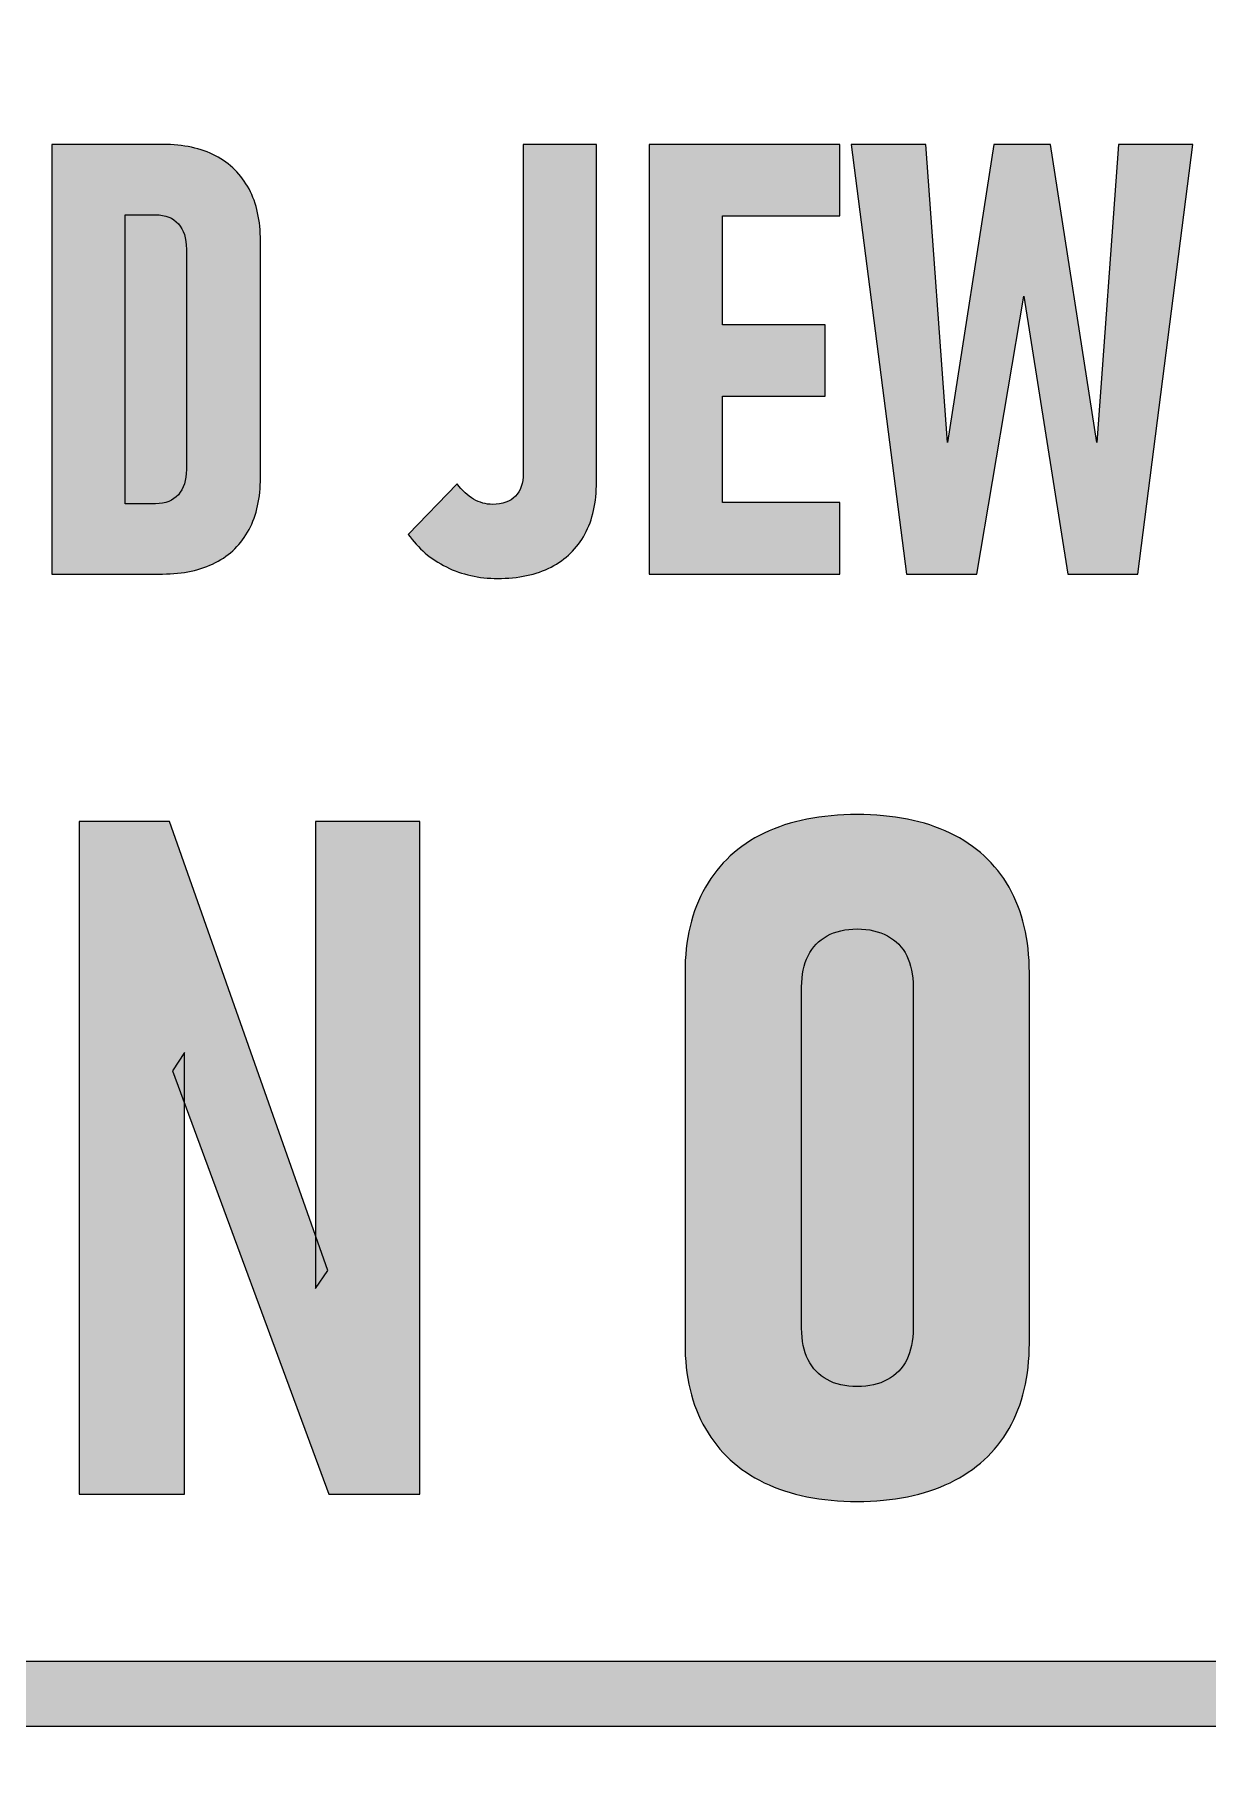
# Model space of a CAD drawing. Header units: millimetres. Extents: x -304.6 to -254.8, y -96.1 to -46.3.
# Drawn here: x -289.56 to -281.09, y -84.02 to -71.53 of the extents above; entities that cross this region are included whole.
import ezdxf

# ---------------------------------------------------------------- set-up
doc = ezdxf.new("R2010")
doc.units = ezdxf.units.MM
doc.header["$MEASUREMENT"] = 0
doc.layers.add('Layer 1', color=7, linetype='Continuous')

msp = doc.modelspace()

# ---------------------------------------------------------------- hatches: boundary and pattern name
at = {"layer": 'Layer 1', "true_color": 0x231f20}
h = msp.add_hatch(color=250, dxfattribs=at)
edge = h.paths.add_edge_path()
edge.add_spline(control_points=[(-289.0798, -72.3288), (-289.0798, -72.3288), (-288.9027, -72.3288), (-288.9027, -72.3288), (-288.9027, -72.3288), (-288.6295, -72.3288), (-288.6295, -72.3288), (-288.4816, -72.3288), (-288.3548, -72.3564), (-288.2493, -72.411), (-288.1443, -72.4657), (-288.0635, -72.5458), (-288.0081, -72.6501), (-287.9528, -72.7549), (-287.9251, -72.8796), (-287.9251, -73.0245), (-287.9251, -73.0245), (-287.9251, -74.7366), (-287.9251, -74.7366), (-287.9251, -74.8816), (-287.9528, -75.0069), (-288.0081, -75.1111), (-288.0635, -75.2161), (-288.1443, -75.2955), (-288.2507, -75.3501), (-288.3564, -75.4047), (-288.4839, -75.4324), (-288.6318, -75.4324), (-288.6318, -75.4324), (-288.9027, -75.4324), (-288.9027, -75.4324), (-288.9027, -75.4324), (-289.0798, -75.4324), (-289.0798, -75.4324), (-289.0798, -75.4324), (-289.4317, -75.4324), (-289.4317, -75.4324), (-289.4317, -75.4324), (-289.4317, -72.3288), (-289.4317, -72.3288), (-289.4317, -72.3288), (-289.0798, -72.3288), (-289.0798, -72.3288)], knot_values=[0, 0, 0, 0, 0.0714286, 0.0714286, 0.0714286, 0.1428571, 0.1428571, 0.1428571, 0.2142857, 0.2142857, 0.2142857, 0.2857143, 0.2857143, 0.2857143, 0.3571429, 0.3571429, 0.3571429, 0.4285714, 0.4285714, 0.4285714, 0.5, 0.5, 0.5, 0.5714286, 0.5714286, 0.5714286, 0.6428571, 0.6428571, 0.6428571, 0.7142857, 0.7142857, 0.7142857, 0.7857143, 0.7857143, 0.7857143, 0.8571429, 0.8571429, 0.8571429, 0.9285714, 0.9285714, 0.9285714, 1, 1, 1, 1], degree=3, periodic=1)
h = msp.add_hatch(color=250, dxfattribs=at)
edge = h.paths.add_edge_path()
edge.add_spline(control_points=[(-286.2129, -75.4644), (-286.3469, -75.4644), (-286.4701, -75.4368), (-286.5822, -75.3814), (-286.6945, -75.3261), (-286.7864, -75.2473), (-286.8576, -75.146), (-286.8576, -75.146), (-286.5057, -74.7795), (-286.5057, -74.7795), (-286.4686, -74.8291), (-286.4286, -74.8663), (-286.3856, -74.8911), (-286.3433, -74.9166), (-286.2973, -74.929), (-286.2492, -74.929), (-286.1764, -74.929), (-286.1218, -74.9093), (-286.084, -74.8706), (-286.046, -74.8328), (-286.027, -74.7774), (-286.027, -74.7046), (-286.027, -74.7046), (-286.027, -72.3288), (-286.027, -72.3288), (-286.027, -72.3288), (-285.4982, -72.3288), (-285.4982, -72.3288), (-285.4982, -72.3288), (-285.4982, -74.7686), (-285.4982, -74.7686), (-285.4982, -74.9151), (-285.5258, -75.0403), (-285.5819, -75.1439), (-285.6387, -75.2481), (-285.7196, -75.3274), (-285.8268, -75.3822), (-285.9331, -75.4368), (-286.0621, -75.4644), (-286.2129, -75.4644)], knot_values=[0, 0, 0, 0, 0.0769231, 0.0769231, 0.0769231, 0.1538462, 0.1538462, 0.1538462, 0.2307692, 0.2307692, 0.2307692, 0.3076923, 0.3076923, 0.3076923, 0.3846154, 0.3846154, 0.3846154, 0.4615385, 0.4615385, 0.4615385, 0.5384615, 0.5384615, 0.5384615, 0.6153846, 0.6153846, 0.6153846, 0.6923077, 0.6923077, 0.6923077, 0.7692308, 0.7692308, 0.7692308, 0.8461538, 0.8461538, 0.8461538, 0.9230769, 0.9230769, 0.9230769, 1, 1, 1, 1], degree=3, periodic=1)
h = msp.add_hatch(color=250, dxfattribs=at)
edge = h.paths.add_edge_path()
edge.add_spline(control_points=[(-285.1178, -72.3288), (-285.1178, -72.3288), (-284.8832, -72.3288), (-284.8832, -72.3288), (-284.8832, -72.3288), (-284.5888, -72.3288), (-284.5888, -72.3288), (-284.5888, -72.3288), (-283.7395, -72.3288), (-283.7395, -72.3288), (-283.7395, -72.3288), (-283.7395, -72.8452), (-283.7395, -72.8452), (-283.7395, -72.8452), (-284.5888, -72.8452), (-284.5888, -72.8452), (-284.5888, -72.8452), (-284.5888, -73.6328), (-284.5888, -73.6328), (-284.5888, -73.6328), (-283.8458, -73.6328), (-283.8458, -73.6328), (-283.8458, -73.6328), (-283.8458, -74.1471), (-283.8458, -74.1471), (-283.8458, -74.1471), (-284.5888, -74.1471), (-284.5888, -74.1471), (-284.5888, -74.1471), (-284.5888, -74.9159), (-284.5888, -74.9159), (-284.5888, -74.9159), (-283.7395, -74.9159), (-283.7395, -74.9159), (-283.7395, -74.9159), (-283.7395, -75.4324), (-283.7395, -75.4324), (-283.7395, -75.4324), (-284.5888, -75.4324), (-284.5888, -75.4324), (-284.5888, -75.4324), (-284.8832, -75.4324), (-284.8832, -75.4324), (-284.8832, -75.4324), (-285.1178, -75.4324), (-285.1178, -75.4324), (-285.1178, -75.4324), (-285.1178, -72.3288), (-285.1178, -72.3288)], knot_values=[0, 0, 0, 0, 0.0625, 0.0625, 0.0625, 0.125, 0.125, 0.125, 0.1875, 0.1875, 0.1875, 0.25, 0.25, 0.25, 0.3125, 0.3125, 0.3125, 0.375, 0.375, 0.375, 0.4375, 0.4375, 0.4375, 0.5, 0.5, 0.5, 0.5625, 0.5625, 0.5625, 0.625, 0.625, 0.625, 0.6875, 0.6875, 0.6875, 0.75, 0.75, 0.75, 0.8125, 0.8125, 0.8125, 0.875, 0.875, 0.875, 0.9375, 0.9375, 0.9375, 1, 1, 1, 1], degree=3, periodic=1)
h = msp.add_hatch(color=250, dxfattribs=at)
edge = h.paths.add_edge_path()
edge.add_spline(control_points=[(-282.6291, -72.3288), (-282.6291, -72.3288), (-282.2189, -72.3288), (-282.2189, -72.3288), (-282.2189, -72.3288), (-281.8838, -74.4824), (-281.8838, -74.4824), (-281.8838, -74.4824), (-281.7277, -72.3288), (-281.7277, -72.3288), (-281.7277, -72.3288), (-281.1901, -72.3288), (-281.1901, -72.3288), (-281.1901, -72.3288), (-281.5872, -75.4324), (-281.5872, -75.4324), (-281.5872, -75.4324), (-282.095, -75.4324), (-282.095, -75.4324), (-282.095, -75.4324), (-282.4111, -73.4258), (-282.4111, -73.4258), (-282.4111, -73.4258), (-282.7506, -75.4324), (-282.7506, -75.4324), (-282.7506, -75.4324), (-283.2586, -75.4324), (-283.2586, -75.4324), (-283.2586, -75.4324), (-283.6577, -72.3288), (-283.6577, -72.3288), (-283.6577, -72.3288), (-283.12, -72.3288), (-283.12, -72.3288), (-283.12, -72.3288), (-282.9642, -74.4824), (-282.9642, -74.4824), (-282.9642, -74.4824), (-282.6291, -72.3288), (-282.6291, -72.3288)], knot_values=[0, 0, 0, 0, 0.0769231, 0.0769231, 0.0769231, 0.1538462, 0.1538462, 0.1538462, 0.2307692, 0.2307692, 0.2307692, 0.3076923, 0.3076923, 0.3076923, 0.3846154, 0.3846154, 0.3846154, 0.4615385, 0.4615385, 0.4615385, 0.5384615, 0.5384615, 0.5384615, 0.6153846, 0.6153846, 0.6153846, 0.6923077, 0.6923077, 0.6923077, 0.7692308, 0.7692308, 0.7692308, 0.8461538, 0.8461538, 0.8461538, 0.9230769, 0.9230769, 0.9230769, 1, 1, 1, 1], degree=3, periodic=1)
h = msp.add_hatch(color=250, dxfattribs=at)
edge = h.paths.add_edge_path()
edge.add_spline(control_points=[(-288.9027, -74.9245), (-288.9027, -74.9245), (-288.6827, -74.9245), (-288.6827, -74.9245), (-288.6113, -74.9245), (-288.5568, -74.9027), (-288.5181, -74.859), (-288.4802, -74.816), (-288.4606, -74.7548), (-288.4606, -74.6767), (-288.4606, -74.6767), (-288.4606, -73.0842), (-288.4606, -73.0842), (-288.4606, -73.0062), (-288.4802, -72.9452), (-288.5181, -72.9021), (-288.5568, -72.8583), (-288.6113, -72.8372), (-288.6827, -72.8365), (-288.6827, -72.8365), (-288.9027, -72.8365), (-288.9027, -72.8365), (-288.9027, -72.8365), (-288.9027, -74.9245), (-288.9027, -74.9245)], knot_values=[0, 0, 0, 0, 0.125, 0.125, 0.125, 0.25, 0.25, 0.25, 0.375, 0.375, 0.375, 0.5, 0.5, 0.5, 0.625, 0.625, 0.625, 0.75, 0.75, 0.75, 0.875, 0.875, 0.875, 1, 1, 1, 1], degree=3, periodic=1)
h = msp.add_hatch(color=250, dxfattribs=at)
edge = h.paths.add_edge_path()
edge.add_spline(control_points=[(-289.2341, -77.2203), (-289.2341, -77.2203), (-288.5823, -77.2203), (-288.5823, -77.2203), (-288.5823, -77.2203), (-287.4386, -80.464), (-287.4386, -80.464), (-287.4386, -80.464), (-287.5289, -80.5941), (-287.5289, -80.5941), (-287.5289, -80.5941), (-287.5289, -77.2203), (-287.5289, -77.2203), (-287.5289, -77.2203), (-286.7734, -77.2203), (-286.7734, -77.2203), (-286.7734, -77.2203), (-286.7734, -82.0792), (-286.7734, -82.0792), (-286.7734, -82.0792), (-287.4319, -82.0792), (-287.4319, -82.0792), (-287.4319, -82.0792), (-288.5618, -79.0224), (-288.5618, -79.0224), (-288.5618, -79.0224), (-288.4751, -78.889), (-288.4751, -78.889), (-288.4751, -78.889), (-288.4751, -82.0792), (-288.4751, -82.0792), (-288.4751, -82.0792), (-289.2341, -82.0792), (-289.2341, -82.0792), (-289.2341, -82.0792), (-289.2341, -77.2203), (-289.2341, -77.2203)], knot_values=[0, 0, 0, 0, 0.0833333, 0.0833333, 0.0833333, 0.1666667, 0.1666667, 0.1666667, 0.25, 0.25, 0.25, 0.3333333, 0.3333333, 0.3333333, 0.4166667, 0.4166667, 0.4166667, 0.5, 0.5, 0.5, 0.5833333, 0.5833333, 0.5833333, 0.6666667, 0.6666667, 0.6666667, 0.75, 0.75, 0.75, 0.8333333, 0.8333333, 0.8333333, 0.9166667, 0.9166667, 0.9166667, 1, 1, 1, 1], degree=3, periodic=1)
h = msp.add_hatch(color=250, dxfattribs=at)
edge = h.paths.add_edge_path()
edge.add_spline(control_points=[(-283.6148, -82.1327), (-283.8763, -82.1327), (-284.1, -82.0871), (-284.286, -81.9971), (-284.472, -81.9067), (-284.6136, -81.7766), (-284.7116, -81.6066), (-284.8099, -81.4354), (-284.859, -81.23), (-284.859, -80.9891), (-284.859, -80.9891), (-284.859, -78.3138), (-284.859, -78.3138), (-284.859, -78.0729), (-284.8099, -77.8674), (-284.7116, -77.6952), (-284.6136, -77.5238), (-284.472, -77.3938), (-284.286, -77.3036), (-284.1, -77.2145), (-283.8763, -77.17), (-283.6148, -77.17), (-283.3545, -77.17), (-283.1309, -77.2145), (-282.9448, -77.3036), (-282.7589, -77.3938), (-282.616, -77.5238), (-282.518, -77.6952), (-282.421, -77.8674), (-282.3719, -78.0729), (-282.3719, -78.3138), (-282.3719, -78.3138), (-282.3719, -80.9891), (-282.3719, -80.9891), (-282.3719, -81.23), (-282.421, -81.4354), (-282.518, -81.6066), (-282.616, -81.7766), (-282.7589, -81.9067), (-282.9448, -81.9971), (-283.1309, -82.0871), (-283.3545, -82.1327), (-283.6148, -82.1327)], knot_values=[0, 0, 0, 0, 0.0714286, 0.0714286, 0.0714286, 0.1428571, 0.1428571, 0.1428571, 0.2142857, 0.2142857, 0.2142857, 0.2857143, 0.2857143, 0.2857143, 0.3571429, 0.3571429, 0.3571429, 0.4285714, 0.4285714, 0.4285714, 0.5, 0.5, 0.5, 0.5714286, 0.5714286, 0.5714286, 0.6428571, 0.6428571, 0.6428571, 0.7142857, 0.7142857, 0.7142857, 0.7857143, 0.7857143, 0.7857143, 0.8571429, 0.8571429, 0.8571429, 0.9285714, 0.9285714, 0.9285714, 1, 1, 1, 1], degree=3, periodic=1)
h = msp.add_hatch(color=250, dxfattribs=at)
edge = h.paths.add_edge_path()
edge.add_spline(control_points=[(-283.6148, -81.303), (-283.5303, -81.303), (-283.4573, -81.2871), (-283.3968, -81.2528), (-283.3351, -81.2197), (-283.2885, -81.1719), (-283.2576, -81.109), (-283.2268, -81.0474), (-283.2108, -80.9708), (-283.2108, -80.8819), (-283.2108, -80.8819), (-283.2108, -78.4143), (-283.2108, -78.4143), (-283.2108, -78.3272), (-283.2268, -78.2533), (-283.2576, -78.1905), (-283.2885, -78.1277), (-283.3351, -78.0797), (-283.3968, -78.0467), (-283.4573, -78.0135), (-283.5303, -77.9964), (-283.6148, -77.9964), (-283.7005, -77.9964), (-283.7724, -78.0135), (-283.833, -78.0467), (-283.8933, -78.0797), (-283.9391, -78.1277), (-283.9698, -78.1905), (-284.0007, -78.2533), (-284.0168, -78.3272), (-284.0168, -78.4143), (-284.0168, -78.4143), (-284.0168, -80.8819), (-284.0168, -80.8819), (-284.0168, -80.9708), (-284.0007, -81.0474), (-283.9698, -81.109), (-283.9391, -81.1719), (-283.8933, -81.2197), (-283.833, -81.2528), (-283.7724, -81.2871), (-283.7005, -81.303), (-283.6148, -81.303)], knot_values=[0, 0, 0, 0, 0.0714286, 0.0714286, 0.0714286, 0.1428571, 0.1428571, 0.1428571, 0.2142857, 0.2142857, 0.2142857, 0.2857143, 0.2857143, 0.2857143, 0.3571429, 0.3571429, 0.3571429, 0.4285714, 0.4285714, 0.4285714, 0.5, 0.5, 0.5, 0.5714286, 0.5714286, 0.5714286, 0.6428571, 0.6428571, 0.6428571, 0.7142857, 0.7142857, 0.7142857, 0.7857143, 0.7857143, 0.7857143, 0.8571429, 0.8571429, 0.8571429, 0.9285714, 0.9285714, 0.9285714, 1, 1, 1, 1], degree=3, periodic=1)
h = msp.add_hatch(color=250, dxfattribs=at)
edge = h.paths.add_edge_path()
edge.add_spline(control_points=[(-301.3463, -83.2872), (-301.8998, -83.2872), (-301.7549, -83.1824), (-301.8867, -83.4971), (-301.7284, -83.7463), (-302.348, -83.7726), (-300.6873, -83.7595), (-300.6873, -83.7595), (-257.9718, -83.7595), (-257.9718, -83.7595), (-257.3656, -83.6152), (-257.5501, -83.2872), (-258.2223, -83.2872), (-258.2223, -83.2872), (-301.3463, -83.2872), (-301.3463, -83.2872)], knot_values=[0, 0, 0, 0, 0.2, 0.2, 0.2, 0.4, 0.4, 0.4, 0.6, 0.6, 0.6, 0.8, 0.8, 0.8, 1, 1, 1, 1], degree=3, periodic=1)

# ---------------------------------------------------------------- linework, layer by layer
at = {"layer": 'Layer 1', "color": 250, "lineweight": 18}
msp.add_open_spline([(-302.6454, -46.3072), (-302.6454, -46.3072), (-256.8452, -46.3072), (-256.8452, -46.3072), (-255.7453, -46.3072), (-254.8453, -47.2072), (-254.8453, -48.3071), (-254.8453, -48.3071), (-254.8453, -94.1073), (-254.8453, -94.1073), (-254.8453, -95.2072), (-255.7453, -96.1072), (-256.8452, -96.1072), (-256.8452, -96.1072), (-302.6454, -96.1072), (-302.6454, -96.1072), (-303.7453, -96.1072), (-304.6453, -95.2072), (-304.6453, -94.1073), (-304.6453, -94.1073), (-304.6453, -48.3071), (-304.6453, -48.3071), (-304.6453, -47.2072), (-303.7453, -46.3072), (-302.6454, -46.3072)], degree=3, knots=[0, 0, 0, 0, 0.125, 0.125, 0.125, 0.25, 0.25, 0.25, 0.375, 0.375, 0.375, 0.5, 0.5, 0.5, 0.625, 0.625, 0.625, 0.75, 0.75, 0.75, 0.875, 0.875, 0.875, 1, 1, 1, 1], dxfattribs=at)
at = {"layer": 'Layer 1', "color": 250}
for points, knots in [([(-289.0798, -72.3288), (-289.0798, -72.3288), (-288.9027, -72.3288), (-288.9027, -72.3288), (-288.9027, -72.3288), (-288.6295, -72.3288), (-288.6295, -72.3288), (-288.4816, -72.3288), (-288.3548, -72.3564), (-288.2493, -72.411), (-288.1443, -72.4657), (-288.0635, -72.5458), (-288.0081, -72.6501), (-287.9528, -72.7549), (-287.9251, -72.8796), (-287.9251, -73.0245), (-287.9251, -73.0245), (-287.9251, -74.7366), (-287.9251, -74.7366), (-287.9251, -74.8816), (-287.9528, -75.0069), (-288.0081, -75.1111), (-288.0635, -75.2161), (-288.1443, -75.2955), (-288.2507, -75.3501), (-288.3564, -75.4047), (-288.4839, -75.4324), (-288.6318, -75.4324), (-288.6318, -75.4324), (-288.9027, -75.4324), (-288.9027, -75.4324), (-288.9027, -75.4324), (-289.0798, -75.4324), (-289.0798, -75.4324), (-289.0798, -75.4324), (-289.4317, -75.4324), (-289.4317, -75.4324), (-289.4317, -75.4324), (-289.4317, -72.3288), (-289.4317, -72.3288), (-289.4317, -72.3288), (-289.0798, -72.3288), (-289.0798, -72.3288)], [0, 0, 0, 0, 0.0714286, 0.0714286, 0.0714286, 0.1428571, 0.1428571, 0.1428571, 0.2142857, 0.2142857, 0.2142857, 0.2857143, 0.2857143, 0.2857143, 0.3571429, 0.3571429, 0.3571429, 0.4285714, 0.4285714, 0.4285714, 0.5, 0.5, 0.5, 0.5714286, 0.5714286, 0.5714286, 0.6428571, 0.6428571, 0.6428571, 0.7142857, 0.7142857, 0.7142857, 0.7857143, 0.7857143, 0.7857143, 0.8571429, 0.8571429, 0.8571429, 0.9285714, 0.9285714, 0.9285714, 1, 1, 1, 1]), ([(-286.2129, -75.4644), (-286.3469, -75.4644), (-286.4701, -75.4368), (-286.5822, -75.3814), (-286.6945, -75.3261), (-286.7864, -75.2473), (-286.8576, -75.146), (-286.8576, -75.146), (-286.5057, -74.7795), (-286.5057, -74.7795), (-286.4686, -74.8291), (-286.4286, -74.8663), (-286.3856, -74.8911), (-286.3433, -74.9166), (-286.2973, -74.929), (-286.2492, -74.929), (-286.1764, -74.929), (-286.1218, -74.9093), (-286.084, -74.8706), (-286.046, -74.8328), (-286.027, -74.7774), (-286.027, -74.7046), (-286.027, -74.7046), (-286.027, -72.3288), (-286.027, -72.3288), (-286.027, -72.3288), (-285.4982, -72.3288), (-285.4982, -72.3288), (-285.4982, -72.3288), (-285.4982, -74.7686), (-285.4982, -74.7686), (-285.4982, -74.9151), (-285.5258, -75.0403), (-285.5819, -75.1439), (-285.6387, -75.2481), (-285.7196, -75.3274), (-285.8268, -75.3822), (-285.9331, -75.4368), (-286.0621, -75.4644), (-286.2129, -75.4644)], [0, 0, 0, 0, 0.0769231, 0.0769231, 0.0769231, 0.1538462, 0.1538462, 0.1538462, 0.2307692, 0.2307692, 0.2307692, 0.3076923, 0.3076923, 0.3076923, 0.3846154, 0.3846154, 0.3846154, 0.4615385, 0.4615385, 0.4615385, 0.5384615, 0.5384615, 0.5384615, 0.6153846, 0.6153846, 0.6153846, 0.6923077, 0.6923077, 0.6923077, 0.7692308, 0.7692308, 0.7692308, 0.8461538, 0.8461538, 0.8461538, 0.9230769, 0.9230769, 0.9230769, 1, 1, 1, 1]), ([(-285.1178, -72.3288), (-285.1178, -72.3288), (-284.8832, -72.3288), (-284.8832, -72.3288), (-284.8832, -72.3288), (-284.5888, -72.3288), (-284.5888, -72.3288), (-284.5888, -72.3288), (-283.7395, -72.3288), (-283.7395, -72.3288), (-283.7395, -72.3288), (-283.7395, -72.8452), (-283.7395, -72.8452), (-283.7395, -72.8452), (-284.5888, -72.8452), (-284.5888, -72.8452), (-284.5888, -72.8452), (-284.5888, -73.6328), (-284.5888, -73.6328), (-284.5888, -73.6328), (-283.8458, -73.6328), (-283.8458, -73.6328), (-283.8458, -73.6328), (-283.8458, -74.1471), (-283.8458, -74.1471), (-283.8458, -74.1471), (-284.5888, -74.1471), (-284.5888, -74.1471), (-284.5888, -74.1471), (-284.5888, -74.9159), (-284.5888, -74.9159), (-284.5888, -74.9159), (-283.7395, -74.9159), (-283.7395, -74.9159), (-283.7395, -74.9159), (-283.7395, -75.4324), (-283.7395, -75.4324), (-283.7395, -75.4324), (-284.5888, -75.4324), (-284.5888, -75.4324), (-284.5888, -75.4324), (-284.8832, -75.4324), (-284.8832, -75.4324), (-284.8832, -75.4324), (-285.1178, -75.4324), (-285.1178, -75.4324), (-285.1178, -75.4324), (-285.1178, -72.3288), (-285.1178, -72.3288)], [0, 0, 0, 0, 0.0625, 0.0625, 0.0625, 0.125, 0.125, 0.125, 0.1875, 0.1875, 0.1875, 0.25, 0.25, 0.25, 0.3125, 0.3125, 0.3125, 0.375, 0.375, 0.375, 0.4375, 0.4375, 0.4375, 0.5, 0.5, 0.5, 0.5625, 0.5625, 0.5625, 0.625, 0.625, 0.625, 0.6875, 0.6875, 0.6875, 0.75, 0.75, 0.75, 0.8125, 0.8125, 0.8125, 0.875, 0.875, 0.875, 0.9375, 0.9375, 0.9375, 1, 1, 1, 1]), ([(-282.6291, -72.3288), (-282.6291, -72.3288), (-282.2189, -72.3288), (-282.2189, -72.3288), (-282.2189, -72.3288), (-281.8838, -74.4824), (-281.8838, -74.4824), (-281.8838, -74.4824), (-281.7277, -72.3288), (-281.7277, -72.3288), (-281.7277, -72.3288), (-281.1901, -72.3288), (-281.1901, -72.3288), (-281.1901, -72.3288), (-281.5872, -75.4324), (-281.5872, -75.4324), (-281.5872, -75.4324), (-282.095, -75.4324), (-282.095, -75.4324), (-282.095, -75.4324), (-282.4111, -73.4258), (-282.4111, -73.4258), (-282.4111, -73.4258), (-282.7506, -75.4324), (-282.7506, -75.4324), (-282.7506, -75.4324), (-283.2586, -75.4324), (-283.2586, -75.4324), (-283.2586, -75.4324), (-283.6577, -72.3288), (-283.6577, -72.3288), (-283.6577, -72.3288), (-283.12, -72.3288), (-283.12, -72.3288), (-283.12, -72.3288), (-282.9642, -74.4824), (-282.9642, -74.4824), (-282.9642, -74.4824), (-282.6291, -72.3288), (-282.6291, -72.3288)], [0, 0, 0, 0, 0.0769231, 0.0769231, 0.0769231, 0.1538462, 0.1538462, 0.1538462, 0.2307692, 0.2307692, 0.2307692, 0.3076923, 0.3076923, 0.3076923, 0.3846154, 0.3846154, 0.3846154, 0.4615385, 0.4615385, 0.4615385, 0.5384615, 0.5384615, 0.5384615, 0.6153846, 0.6153846, 0.6153846, 0.6923077, 0.6923077, 0.6923077, 0.7692308, 0.7692308, 0.7692308, 0.8461538, 0.8461538, 0.8461538, 0.9230769, 0.9230769, 0.9230769, 1, 1, 1, 1]), ([(-288.9027, -74.9245), (-288.9027, -74.9245), (-288.6827, -74.9245), (-288.6827, -74.9245), (-288.6113, -74.9245), (-288.5568, -74.9027), (-288.5181, -74.859), (-288.4802, -74.816), (-288.4606, -74.7548), (-288.4606, -74.6767), (-288.4606, -74.6767), (-288.4606, -73.0842), (-288.4606, -73.0842), (-288.4606, -73.0062), (-288.4802, -72.9452), (-288.5181, -72.9021), (-288.5568, -72.8583), (-288.6113, -72.8372), (-288.6827, -72.8365), (-288.6827, -72.8365), (-288.9027, -72.8365), (-288.9027, -72.8365), (-288.9027, -72.8365), (-288.9027, -74.9245), (-288.9027, -74.9245)], [0, 0, 0, 0, 0.125, 0.125, 0.125, 0.25, 0.25, 0.25, 0.375, 0.375, 0.375, 0.5, 0.5, 0.5, 0.625, 0.625, 0.625, 0.75, 0.75, 0.75, 0.875, 0.875, 0.875, 1, 1, 1, 1]), ([(-289.2341, -77.2203), (-289.2341, -77.2203), (-288.5823, -77.2203), (-288.5823, -77.2203), (-288.5823, -77.2203), (-287.4386, -80.464), (-287.4386, -80.464), (-287.4386, -80.464), (-287.5289, -80.5941), (-287.5289, -80.5941), (-287.5289, -80.5941), (-287.5289, -77.2203), (-287.5289, -77.2203), (-287.5289, -77.2203), (-286.7734, -77.2203), (-286.7734, -77.2203), (-286.7734, -77.2203), (-286.7734, -82.0792), (-286.7734, -82.0792), (-286.7734, -82.0792), (-287.4319, -82.0792), (-287.4319, -82.0792), (-287.4319, -82.0792), (-288.5618, -79.0224), (-288.5618, -79.0224), (-288.5618, -79.0224), (-288.4751, -78.889), (-288.4751, -78.889), (-288.4751, -78.889), (-288.4751, -82.0792), (-288.4751, -82.0792), (-288.4751, -82.0792), (-289.2341, -82.0792), (-289.2341, -82.0792), (-289.2341, -82.0792), (-289.2341, -77.2203), (-289.2341, -77.2203)], [0, 0, 0, 0, 0.0833333, 0.0833333, 0.0833333, 0.1666667, 0.1666667, 0.1666667, 0.25, 0.25, 0.25, 0.3333333, 0.3333333, 0.3333333, 0.4166667, 0.4166667, 0.4166667, 0.5, 0.5, 0.5, 0.5833333, 0.5833333, 0.5833333, 0.6666667, 0.6666667, 0.6666667, 0.75, 0.75, 0.75, 0.8333333, 0.8333333, 0.8333333, 0.9166667, 0.9166667, 0.9166667, 1, 1, 1, 1]), ([(-283.6148, -82.1327), (-283.8763, -82.1327), (-284.1, -82.0871), (-284.286, -81.9971), (-284.472, -81.9067), (-284.6136, -81.7766), (-284.7116, -81.6066), (-284.8099, -81.4354), (-284.859, -81.23), (-284.859, -80.9891), (-284.859, -80.9891), (-284.859, -78.3138), (-284.859, -78.3138), (-284.859, -78.0729), (-284.8099, -77.8674), (-284.7116, -77.6952), (-284.6136, -77.5238), (-284.472, -77.3938), (-284.286, -77.3036), (-284.1, -77.2145), (-283.8763, -77.17), (-283.6148, -77.17), (-283.3545, -77.17), (-283.1309, -77.2145), (-282.9448, -77.3036), (-282.7589, -77.3938), (-282.616, -77.5238), (-282.518, -77.6952), (-282.421, -77.8674), (-282.3719, -78.0729), (-282.3719, -78.3138), (-282.3719, -78.3138), (-282.3719, -80.9891), (-282.3719, -80.9891), (-282.3719, -81.23), (-282.421, -81.4354), (-282.518, -81.6066), (-282.616, -81.7766), (-282.7589, -81.9067), (-282.9448, -81.9971), (-283.1309, -82.0871), (-283.3545, -82.1327), (-283.6148, -82.1327)], [0, 0, 0, 0, 0.0714286, 0.0714286, 0.0714286, 0.1428571, 0.1428571, 0.1428571, 0.2142857, 0.2142857, 0.2142857, 0.2857143, 0.2857143, 0.2857143, 0.3571429, 0.3571429, 0.3571429, 0.4285714, 0.4285714, 0.4285714, 0.5, 0.5, 0.5, 0.5714286, 0.5714286, 0.5714286, 0.6428571, 0.6428571, 0.6428571, 0.7142857, 0.7142857, 0.7142857, 0.7857143, 0.7857143, 0.7857143, 0.8571429, 0.8571429, 0.8571429, 0.9285714, 0.9285714, 0.9285714, 1, 1, 1, 1]), ([(-283.6148, -81.303), (-283.5303, -81.303), (-283.4573, -81.2871), (-283.3968, -81.2528), (-283.3351, -81.2197), (-283.2885, -81.1719), (-283.2576, -81.109), (-283.2268, -81.0474), (-283.2108, -80.9708), (-283.2108, -80.8819), (-283.2108, -80.8819), (-283.2108, -78.4143), (-283.2108, -78.4143), (-283.2108, -78.3272), (-283.2268, -78.2533), (-283.2576, -78.1905), (-283.2885, -78.1277), (-283.3351, -78.0797), (-283.3968, -78.0467), (-283.4573, -78.0135), (-283.5303, -77.9964), (-283.6148, -77.9964), (-283.7005, -77.9964), (-283.7724, -78.0135), (-283.833, -78.0467), (-283.8933, -78.0797), (-283.9391, -78.1277), (-283.9698, -78.1905), (-284.0007, -78.2533), (-284.0168, -78.3272), (-284.0168, -78.4143), (-284.0168, -78.4143), (-284.0168, -80.8819), (-284.0168, -80.8819), (-284.0168, -80.9708), (-284.0007, -81.0474), (-283.9698, -81.109), (-283.9391, -81.1719), (-283.8933, -81.2197), (-283.833, -81.2528), (-283.7724, -81.2871), (-283.7005, -81.303), (-283.6148, -81.303)], [0, 0, 0, 0, 0.0714286, 0.0714286, 0.0714286, 0.1428571, 0.1428571, 0.1428571, 0.2142857, 0.2142857, 0.2142857, 0.2857143, 0.2857143, 0.2857143, 0.3571429, 0.3571429, 0.3571429, 0.4285714, 0.4285714, 0.4285714, 0.5, 0.5, 0.5, 0.5714286, 0.5714286, 0.5714286, 0.6428571, 0.6428571, 0.6428571, 0.7142857, 0.7142857, 0.7142857, 0.7857143, 0.7857143, 0.7857143, 0.8571429, 0.8571429, 0.8571429, 0.9285714, 0.9285714, 0.9285714, 1, 1, 1, 1]), ([(-301.3463, -83.2872), (-301.8998, -83.2872), (-301.7549, -83.1824), (-301.8867, -83.4971), (-301.7284, -83.7463), (-302.348, -83.7726), (-300.6873, -83.7595), (-300.6873, -83.7595), (-257.9718, -83.7595), (-257.9718, -83.7595), (-257.3656, -83.6152), (-257.5501, -83.2872), (-258.2223, -83.2872), (-258.2223, -83.2872), (-301.3463, -83.2872), (-301.3463, -83.2872)], [0, 0, 0, 0, 0.2, 0.2, 0.2, 0.4, 0.4, 0.4, 0.6, 0.6, 0.6, 0.8, 0.8, 0.8, 1, 1, 1, 1])]:
    msp.add_open_spline(points, degree=3, knots=knots, dxfattribs=at)

doc.saveas('drawing.dxf')
